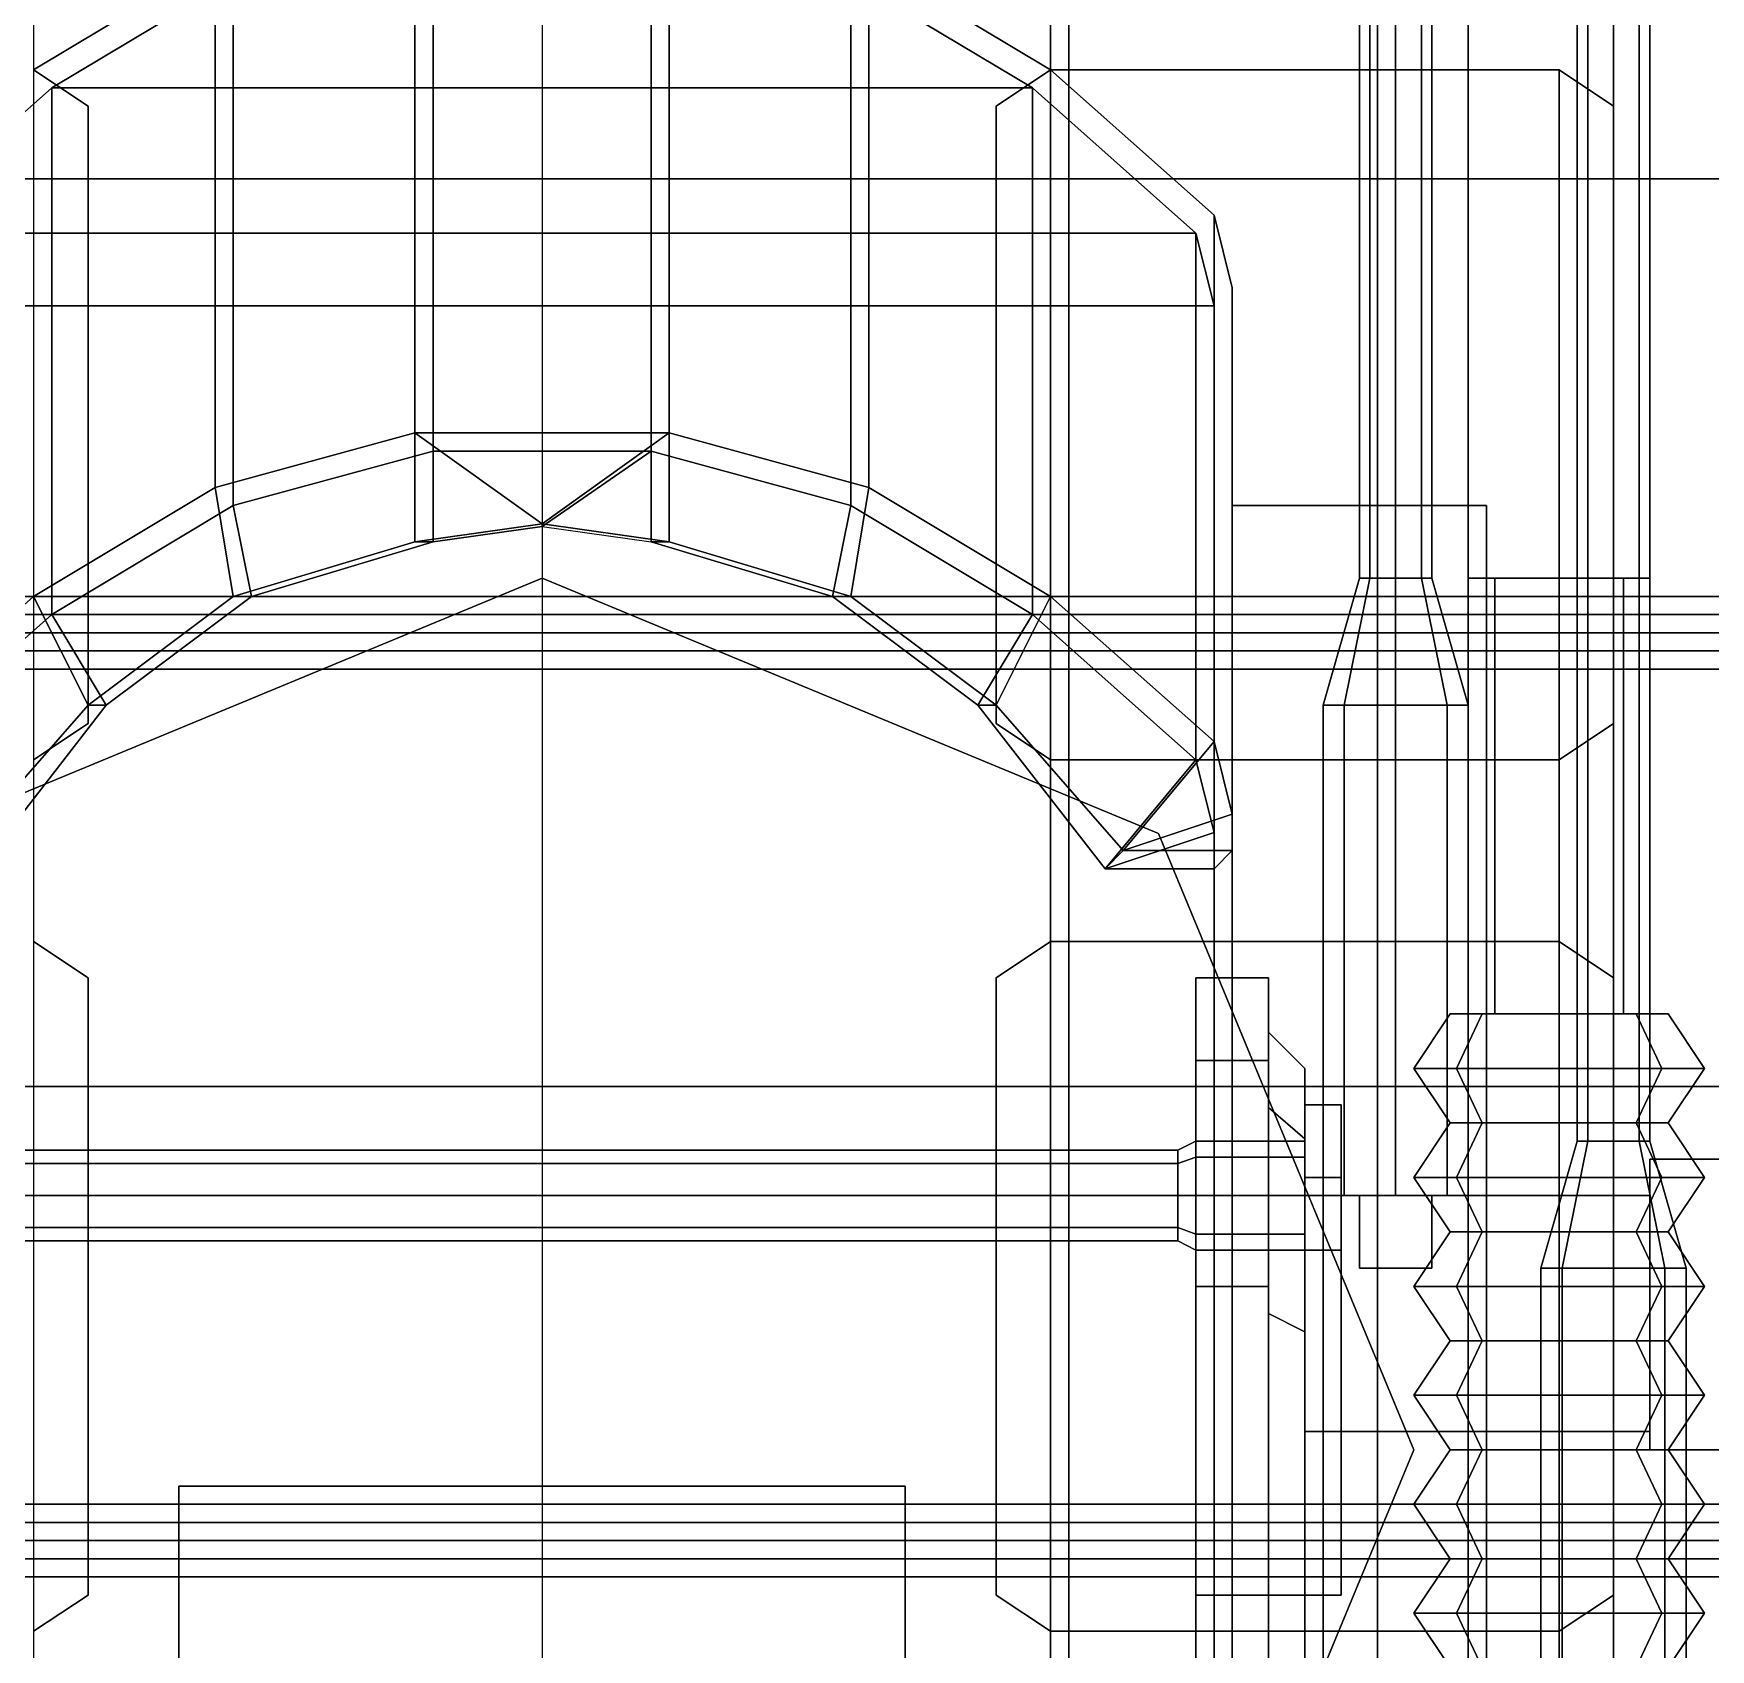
# Model space of a CAD drawing. Header units: millimetres. Extents: x -1.1 to 1.1, y -2.8 to 10.1.
# Drawn here: x -0.28 to 0.643, y 2.11 to 3 of the extents above; entities that cross this region are included whole.
import ezdxf

# ---------------------------------------------------------------- set-up
doc = ezdxf.new("R2010")
doc.units = ezdxf.units.MM
for name, color, linetype in [('drawing', 9, 'Continuous'), ('internals', 5, 'Continuous'), ('seats', 3, 'Continuous'), ('sleeve', 5, 'Continuous'), ('suspension', 5, 'Continuous'), ('tent', 3, 'Continuous'), ('turret', 2, 'Continuous')]:
    doc.layers.add(name, color=color, linetype=linetype)

msp = doc.modelspace()

# ---------------------------------------------------------------- linework, layer by layer
for points in [[(-0.29, 0.34, 0.77), (-0.29, 3.07, 0.77), (0.29, 3.07, 0.77), (0.29, 0.34, 0.77)], [(0.29, 0.34, 0.77), (0.29, 3.07, 0.77), (0.29, 2.9, 1.05), (0.29, 0.53, 1.05)], [(0.91, 2.68, 2.11), (0.91, 2.67, 2.1), (-0.91, 2.67, 2.1), (-0.91, 2.68, 2.11)], [(0.91, 2.67, 2.12), (0.91, 2.68, 2.11), (-0.91, 2.68, 2.11), (-0.91, 2.67, 2.12)], [(0.91, 2.67, 2.1), (0.91, 2.66, 2.11), (-0.91, 2.66, 2.11), (-0.91, 2.67, 2.1)], [(0.91, 2.66, 2.11), (0.91, 2.67, 2.12), (-0.91, 2.67, 2.12), (-0.91, 2.66, 2.11)], [(0.91, 2.17, 2.12), (0.91, 2.18, 2.11), (-0.91, 2.18, 2.11), (-0.91, 2.17, 2.12)], [(0.91, 2.18, 2.11), (0.91, 2.17, 2.1), (-0.91, 2.17, 2.1), (-0.91, 2.18, 2.11)], [(0.91, 2.16, 2.11), (0.91, 2.17, 2.12), (-0.91, 2.17, 2.12), (-0.91, 2.16, 2.11)], [(0.91, 2.17, 2.1), (0.91, 2.16, 2.11), (-0.91, 2.16, 2.11), (-0.91, 2.17, 2.1)]]:
    msp.add_3dface(points)
at = {"layer": 'drawing'}
msp.add_xline((0, 2.78, 5.49), (0, -1), dxfattribs=at)
at = {"layer": 'internals'}
for points in [[(-0.28, 3.16, 0.78), (-0.28, 0.29, 0.78), (0.28, 0.29, 0.78), (0.28, 3.16, 0.78)], [(0.28, 3.16, 1.07), (0.28, 0.29, 1.07), (0.73, 0.53, 1.07), (0.73, 3.16, 1.07)], [(0.28, 3.16, 0.78), (0.28, 0.29, 0.78), (0.28, 0.29, 1.07), (0.28, 3.16, 1.07)]]:
    msp.add_3dface(points, dxfattribs=at)
at = {"layer": 'seats'}
for points in [[(-0.25, 2.96, 1.11), (-0.28, 2.98, 1.11), (-0.28, 2.6, 1.11), (-0.25, 2.62, 1.11)], [(-0.25, 2.96, 1.07), (-0.28, 2.98, 1.07), (-0.28, 2.98, 1.11), (-0.25, 2.96, 1.11)], [(0.25, 2.62, 1.11), (0.28, 2.6, 1.11), (0.28, 2.98, 1.11), (0.25, 2.96, 1.11)], [(0.25, 2.96, 1.11), (0.28, 2.98, 1.11), (0.28, 2.98, 1.07), (0.25, 2.96, 1.07)], [(0.28, 2.6, 1.11), (0.56, 2.6, 1.11), (0.56, 2.98, 1.11), (0.28, 2.98, 1.11)], [(0.28, 2.98, 1.11), (0.56, 2.98, 1.11), (0.56, 2.98, 1.07), (0.28, 2.98, 1.07)], [(0.59, 2.96, 1.11), (0.56, 2.98, 1.11), (0.56, 2.6, 1.11), (0.59, 2.62, 1.11)], [(0.59, 2.96, 1.07), (0.56, 2.98, 1.07), (0.56, 2.98, 1.11), (0.59, 2.96, 1.11)], [(-0.25, 2.62, 1.07), (-0.25, 2.96, 1.07), (-0.25, 2.96, 1.11), (-0.25, 2.62, 1.11)], [(0.25, 2.96, 1.07), (0.25, 2.62, 1.07), (0.25, 2.62, 1.11), (0.25, 2.96, 1.11)], [(0.59, 2.62, 1.07), (0.59, 2.96, 1.07), (0.59, 2.96, 1.11), (0.59, 2.62, 1.11)], [(-0.25, 2.62, 1.11), (-0.28, 2.6, 1.11), (-0.28, 2.6, 1.07), (-0.25, 2.62, 1.07)], [(0.25, 2.62, 1.07), (0.28, 2.6, 1.07), (0.28, 2.6, 1.11), (0.25, 2.62, 1.11)], [(0.59, 2.62, 1.11), (0.56, 2.6, 1.11), (0.56, 2.6, 1.07), (0.59, 2.62, 1.07)], [(0.28, 2.6, 1.07), (0.56, 2.6, 1.07), (0.56, 2.6, 1.11), (0.28, 2.6, 1.11)], [(-0.25, 2.48, 1.07), (-0.28, 2.5, 1.07), (-0.28, 2.5, 1.11), (-0.25, 2.48, 1.11)], [(-0.25, 2.48, 1.11), (-0.28, 2.5, 1.11), (-0.28, 2.12, 1.11), (-0.25, 2.14, 1.11)], [(0.25, 2.14, 1.11), (0.28, 2.12, 1.11), (0.28, 2.5, 1.11), (0.25, 2.48, 1.11)], [(0.25, 2.48, 1.11), (0.28, 2.5, 1.11), (0.28, 2.5, 1.07), (0.25, 2.48, 1.07)], [(0.28, 2.12, 1.11), (0.56, 2.12, 1.11), (0.56, 2.5, 1.11), (0.28, 2.5, 1.11)], [(0.28, 2.5, 1.11), (0.56, 2.5, 1.11), (0.56, 2.5, 1.07), (0.28, 2.5, 1.07)], [(0.59, 2.48, 1.11), (0.56, 2.5, 1.11), (0.56, 2.12, 1.11), (0.59, 2.14, 1.11)], [(0.59, 2.48, 1.07), (0.56, 2.5, 1.07), (0.56, 2.5, 1.11), (0.59, 2.48, 1.11)], [(-0.25, 2.14, 1.07), (-0.25, 2.48, 1.07), (-0.25, 2.48, 1.11), (-0.25, 2.14, 1.11)], [(0.25, 2.48, 1.07), (0.25, 2.14, 1.07), (0.25, 2.14, 1.11), (0.25, 2.48, 1.11)], [(0.59, 2.14, 1.07), (0.59, 2.48, 1.07), (0.59, 2.48, 1.11), (0.59, 2.14, 1.11)], [(-0.25, 2.14, 1.11), (-0.28, 2.12, 1.11), (-0.28, 2.12, 1.07), (-0.25, 2.14, 1.07)], [(0.25, 2.14, 1.07), (0.28, 2.12, 1.07), (0.28, 2.12, 1.11), (0.25, 2.14, 1.11)], [(0.59, 2.14, 1.11), (0.56, 2.12, 1.11), (0.56, 2.12, 1.07), (0.59, 2.14, 1.07)], [(0.28, 2.12, 1.07), (0.56, 2.12, 1.07), (0.56, 2.12, 1.11), (0.28, 2.12, 1.11)]]:
    msp.add_3dface(points, dxfattribs=at)
at = {"layer": 'sleeve'}
for points in [[(0.45586, 3.38, 2.32414), (0.45, 3.38, 2.31), (0.45, 2.7, 2.31), (0.45586, 2.7, 2.32414)], [(0.45, 3.38, 2.31), (0.45586, 3.38, 2.29586), (0.45586, 2.7, 2.29586), (0.45, 2.7, 2.31)], [(0.47, 3.38, 2.33), (0.45586, 3.38, 2.32414), (0.45586, 2.7, 2.32414), (0.47, 2.7, 2.33)], [(0.45586, 3.38, 2.29586), (0.47, 3.38, 2.29), (0.47, 2.7, 2.29), (0.45586, 2.7, 2.29586)], [(0.48414, 3.38, 2.32414), (0.47, 3.38, 2.33), (0.47, 2.7, 2.33), (0.48414, 2.7, 2.32414)], [(0.47, 3.38, 2.29), (0.48414, 3.38, 2.29586), (0.48414, 2.7, 2.29586), (0.47, 2.7, 2.29)], [(0.49, 3.38, 2.31), (0.48414, 3.38, 2.32414), (0.48414, 2.7, 2.32414), (0.49, 2.7, 2.31)], [(0.48414, 3.38, 2.29586), (0.49, 3.38, 2.31), (0.49, 2.7, 2.31), (0.48414, 2.7, 2.29586)], [(0.57586, 3.07, 2.07414), (0.57, 3.07, 2.06), (0.57, 2.39, 2.06), (0.57586, 2.39, 2.07414)], [(0.57, 3.07, 2.06), (0.57586, 3.07, 2.04586), (0.57586, 2.39, 2.04586), (0.57, 2.39, 2.06)], [(0.59, 3.07, 2.08), (0.57586, 3.07, 2.07414), (0.57586, 2.39, 2.07414), (0.59, 2.39, 2.08)], [(0.57586, 3.07, 2.04586), (0.59, 3.07, 2.04), (0.59, 2.39, 2.04), (0.57586, 2.39, 2.04586)], [(0.60414, 3.07, 2.07414), (0.59, 3.07, 2.08), (0.59, 2.39, 2.08), (0.60414, 2.39, 2.07414)], [(0.59, 3.07, 2.04), (0.60414, 3.07, 2.04586), (0.60414, 2.39, 2.04586), (0.59, 2.39, 2.04)], [(0.61, 3.07, 2.06), (0.60414, 3.07, 2.07414), (0.60414, 2.39, 2.07414), (0.61, 2.39, 2.06)], [(0.60414, 3.07, 2.04586), (0.61, 3.07, 2.06), (0.61, 2.39, 2.06), (0.60414, 2.39, 2.04586)], [(0.44172, 2.63, 2.28172), (0.43, 2.63, 2.31), (0.45, 2.7, 2.31), (0.45586, 2.7, 2.29586)], [(0.43, 2.63, 2.31), (0.44172, 2.63, 2.33828), (0.45586, 2.7, 2.32414), (0.45, 2.7, 2.31)], [(0.47, 2.63, 2.27), (0.44172, 2.63, 2.28172), (0.45586, 2.7, 2.29586), (0.47, 2.7, 2.29)], [(0.44172, 2.63, 2.33828), (0.47, 2.63, 2.35), (0.47, 2.7, 2.33), (0.45586, 2.7, 2.32414)], [(0.49828, 2.63, 2.28172), (0.47, 2.63, 2.27), (0.47, 2.7, 2.29), (0.48414, 2.7, 2.29586)], [(0.47, 2.63, 2.35), (0.49828, 2.63, 2.33828), (0.48414, 2.7, 2.32414), (0.47, 2.7, 2.33)], [(0.51, 2.63, 2.31), (0.49828, 2.63, 2.28172), (0.48414, 2.7, 2.29586), (0.49, 2.7, 2.31)], [(0.49828, 2.63, 2.33828), (0.51, 2.63, 2.31), (0.49, 2.7, 2.31), (0.48414, 2.7, 2.32414)], [(0.44172, 2.63, 2.33828), (0.43, 2.63, 2.31), (0.43, 2.36, 2.31), (0.44172, 2.36, 2.33828)], [(0.43, 2.63, 2.31), (0.44172, 2.63, 2.28172), (0.44172, 2.36, 2.28172), (0.43, 2.36, 2.31)], [(0.47, 2.63, 2.35), (0.44172, 2.63, 2.33828), (0.44172, 2.36, 2.33828), (0.47, 2.36, 2.35)], [(0.44172, 2.63, 2.28172), (0.47, 2.63, 2.27), (0.47, 2.36, 2.27), (0.44172, 2.36, 2.28172)], [(0.49828, 2.63, 2.33828), (0.47, 2.63, 2.35), (0.47, 2.36, 2.35), (0.49828, 2.36, 2.33828)], [(0.47, 2.63, 2.27), (0.49828, 2.63, 2.28172), (0.49828, 2.36, 2.28172), (0.47, 2.36, 2.27)], [(0.51, 2.63, 2.31), (0.49828, 2.63, 2.33828), (0.49828, 2.36, 2.33828), (0.51, 2.36, 2.31)], [(0.49828, 2.63, 2.28172), (0.51, 2.63, 2.31), (0.51, 2.36, 2.31), (0.49828, 2.36, 2.28172)], [(0.4, 2.40847, 2.035), (0.4, 2.45, 2.19), (0.42, 2.43, 2.19), (0.42, 2.39115, 2.045)], [(0.4, 2.45, 2.19), (0.4, 2.40847, 2.345), (0.42, 2.39115, 2.335), (0.42, 2.43, 2.19)], [(0.42, 2.14, 2.48), (0.42, 2.43, 2.19), (0.42, 2.39115, 2.335), (0.42, 2.285, 2.44115)], [(0.42, 1.995, 2.44115), (0.42, 2.39115, 2.045), (0.42, 2.43, 2.19), (0.42, 2.14, 2.48)], [(0.42, 2.41, 2.46), (0.42, 2.37, 2.41), (0.42, 2.37, 2.57), (0.42, 2.41, 2.53)], [(0.42, 2.41, 2.53), (0.42, 2.37, 2.57), (0.44, 2.37, 2.57), (0.44, 2.41, 2.53)], [(0.44, 2.41, 2.53), (0.44, 2.41, 2.46), (0.42, 2.41, 2.46), (0.42, 2.41, 2.53)], [(0.44, 2.41, 2.46), (0.44, 2.37, 2.41), (0.42, 2.37, 2.41), (0.42, 2.41, 2.46)], [(0.44, 2.37, 2.57), (0.44, 2.37, 2.41), (0.44, 2.41, 2.46), (0.44, 2.41, 2.53)], [(0.4, 2.40847, 2.345), (0.4, 2.295, 2.45847), (0.42, 2.285, 2.44115), (0.42, 2.39115, 2.335)], [(0.4, 2.295, 1.92153), (0.4, 2.40847, 2.035), (0.42, 2.39115, 2.045), (0.42, 2.285, 1.93885)], [(0.35, 2.37768, 2.53768), (0.35, 2.385, 2.52), (-0.35, 2.385, 2.52), (-0.35, 2.37768, 2.53768)], [(0.35, 2.385, 2.52), (0.35, 2.37768, 2.50232), (-0.35, 2.37768, 2.50232), (-0.35, 2.385, 2.52)], [(0.35, 2.385, 2.52), (0.35, 2.37768, 2.53768), (0.36, 2.38121, 2.54121), (0.36, 2.39, 2.52)], [(0.35, 2.37768, 2.50232), (0.35, 2.385, 2.52), (0.36, 2.39, 2.52), (0.36, 2.38121, 2.49879)], [(0.36, 2.39, 2.52), (0.36, 2.38121, 2.54121), (0.42, 2.38121, 2.54121), (0.42, 2.39, 2.52)], [(0.36, 2.38121, 2.49879), (0.36, 2.39, 2.52), (0.42, 2.39, 2.52), (0.42, 2.38121, 2.49879)], [(0.42, 1.88885, 2.335), (0.42, 2.285, 1.93885), (0.42, 2.39115, 2.045), (0.42, 1.995, 2.44115)], [(0.55, 2.32, 2.06), (0.56172, 2.32, 2.08828), (0.57586, 2.39, 2.07414), (0.57, 2.39, 2.06)], [(0.56172, 2.32, 2.03172), (0.55, 2.32, 2.06), (0.57, 2.39, 2.06), (0.57586, 2.39, 2.04586)], [(0.56172, 2.32, 2.08828), (0.59, 2.32, 2.1), (0.59, 2.39, 2.08), (0.57586, 2.39, 2.07414)], [(0.59, 2.32, 2.02), (0.56172, 2.32, 2.03172), (0.57586, 2.39, 2.04586), (0.59, 2.39, 2.04)], [(0.59, 2.32, 2.1), (0.61828, 2.32, 2.08828), (0.60414, 2.39, 2.07414), (0.59, 2.39, 2.08)], [(0.61828, 2.32, 2.03172), (0.59, 2.32, 2.02), (0.59, 2.39, 2.04), (0.60414, 2.39, 2.04586)], [(0.61828, 2.32, 2.08828), (0.63, 2.32, 2.06), (0.61, 2.39, 2.06), (0.60414, 2.39, 2.07414)], [(0.63, 2.32, 2.06), (0.61828, 2.32, 2.03172), (0.60414, 2.39, 2.04586), (0.61, 2.39, 2.06)], [(0.35, 2.36, 2.545), (0.35, 2.37768, 2.53768), (-0.35, 2.37768, 2.53768), (-0.35, 2.36, 2.545)], [(0.35, 2.37768, 2.50232), (0.35, 2.36, 2.495), (-0.35, 2.36, 2.495), (-0.35, 2.37768, 2.50232)], [(0.35, 2.37768, 2.53768), (0.35, 2.36, 2.545), (0.36, 2.36, 2.55), (0.36, 2.38121, 2.54121)], [(0.35, 2.36, 2.495), (0.35, 2.37768, 2.50232), (0.36, 2.38121, 2.49879), (0.36, 2.36, 2.49)], [(0.36, 2.38121, 2.54121), (0.36, 2.36, 2.55), (0.42, 2.36, 2.55), (0.42, 2.38121, 2.54121)], [(0.36, 2.36, 2.49), (0.36, 2.38121, 2.49879), (0.42, 2.38121, 2.49879), (0.42, 2.36, 2.49)], [(0.93, 2.38, 2.51), (0.93, 2.38, 2.12), (0.61, 2.38, 2.12), (0.61, 2.38, 2.51)], [(0.61, 2.38, 2.51), (0.61, 2.38, 2.12), (0.61, 2.22, 2.12), (0.61, 2.22, 2.51)], [(0.88314, 2.38, 2.62314), (0.93, 2.38, 2.51), (0.61, 2.38, 2.51), (0.65686, 2.38, 2.62314)], [(0.65686, 2.38, 2.62314), (0.61, 2.38, 2.51), (0.61, 2.22, 2.51), (0.65686, 2.22, 2.62314)], [(0.93, 2.38, 2.12), (0.93, 2.22, 2.12), (0.61, 2.22, 2.12), (0.61, 2.38, 2.12)], [(0.42, 2.37, 2.41), (0.42, 2.33, 2.41), (0.42, 2.33, 2.57), (0.42, 2.37, 2.57)], [(0.42, 2.37, 2.57), (0.42, 2.33, 2.57), (0.44, 2.33, 2.57), (0.44, 2.37, 2.57)], [(0.44, 2.37, 2.41), (0.44, 2.33, 2.41), (0.42, 2.33, 2.41), (0.42, 2.37, 2.41)], [(0.44, 2.33, 2.57), (0.44, 2.33, 2.41), (0.44, 2.37, 2.41), (0.44, 2.37, 2.57)], [(0.35, 2.34232, 2.53768), (0.35, 2.36, 2.545), (-0.35, 2.36, 2.545), (-0.35, 2.34232, 2.53768)], [(0.35, 2.36, 2.495), (0.35, 2.34232, 2.50232), (-0.35, 2.34232, 2.50232), (-0.35, 2.36, 2.495)], [(0.35, 2.36, 2.545), (0.35, 2.34232, 2.53768), (0.36, 2.33879, 2.54121), (0.36, 2.36, 2.55)], [(0.35, 2.34232, 2.50232), (0.35, 2.36, 2.495), (0.36, 2.36, 2.49), (0.36, 2.33879, 2.49879)], [(0.36, 2.36, 2.55), (0.36, 2.33879, 2.54121), (0.42, 2.33879, 2.54121), (0.42, 2.36, 2.55)], [(0.36, 2.33879, 2.49879), (0.36, 2.36, 2.49), (0.42, 2.36, 2.49), (0.42, 2.33879, 2.49879)], [(0.42, 2.23, 2.06), (0.42, 2.36, 2.06), (0.61, 2.36, 2.15), (0.61, 2.23, 2.15)], [(0.61, 2.36, 2.3), (0.61, 2.36, 2.15), (0.42, 2.36, 2.06), (0.42, 2.36, 2.21)], [(0.43, 2.36, 2.36), (0.43, 2.36, 2.32), (0.42, 2.36, 2.32), (0.42, 2.36, 2.36)], [(0.43, 2.36, 2.32), (0.43, 2.23, 2.32), (0.42, 2.23, 2.32), (0.42, 2.36, 2.32)], [(0.42, 2.36, 2.36), (0.42, 2.23, 2.36), (0.43, 2.23, 2.36), (0.43, 2.36, 2.36)], [(0.61, 2.23, 2.3), (0.61, 2.36, 2.3), (0.42, 2.36, 2.21), (0.42, 2.23, 2.21)], [(0.43, 2.36, 2.26), (0.43, 1.82, 2.26), (0.43, 1.82, 2.38), (0.43, 2.36, 2.38)], [(0.43, 2.36, 2.38), (0.43, 1.82, 2.38), (0.51, 1.82, 2.38), (0.51, 2.36, 2.38)], [(0.51, 2.36, 2.38), (0.51, 2.36, 2.26), (0.43, 2.36, 2.26), (0.43, 2.36, 2.38)], [(0.51, 2.36, 2.26), (0.51, 1.82, 2.26), (0.43, 1.82, 2.26), (0.43, 2.36, 2.26)], [(0.49, 2.36, 2.38), (0.45, 2.36, 2.38), (0.45, 2.36, 2.44), (0.49, 2.36, 2.44)], [(0.45, 2.36, 2.38), (0.45, 2.32, 2.38), (0.45, 2.32, 2.44), (0.45, 2.36, 2.44)], [(0.45, 2.36, 2.44), (0.45, 2.32, 2.44), (0.49, 2.32, 2.44), (0.49, 2.36, 2.44)], [(0.49, 2.32, 2.44), (0.49, 2.32, 2.38), (0.49, 2.36, 2.38), (0.49, 2.36, 2.44)], [(0.51, 2.36, 2.36), (0.51, 2.23, 2.36), (0.61, 2.23, 2.36), (0.61, 2.36, 2.36)], [(0.61, 2.36, 2.32), (0.61, 2.23, 2.32), (0.51, 2.23, 2.32), (0.51, 2.36, 2.32)], [(0.61, 2.36, 2.36), (0.61, 2.36, 2.32), (0.51, 2.36, 2.32), (0.51, 2.36, 2.36)], [(0.51, 1.82, 2.38), (0.51, 1.82, 2.26), (0.51, 2.36, 2.26), (0.51, 2.36, 2.38)], [(0.35, 2.335, 2.52), (0.35, 2.34232, 2.53768), (-0.35, 2.34232, 2.53768), (-0.35, 2.335, 2.52)], [(0.35, 2.34232, 2.50232), (0.35, 2.335, 2.52), (-0.35, 2.335, 2.52), (-0.35, 2.34232, 2.50232)], [(0.35, 2.34232, 2.53768), (0.35, 2.335, 2.52), (0.36, 2.33, 2.52), (0.36, 2.33879, 2.54121)], [(0.35, 2.335, 2.52), (0.35, 2.34232, 2.50232), (0.36, 2.33879, 2.49879), (0.36, 2.33, 2.52)], [(0.36, 2.33879, 2.54121), (0.36, 2.33, 2.52), (0.42, 2.33, 2.52), (0.42, 2.33879, 2.54121)], [(0.36, 2.33, 2.52), (0.36, 2.33879, 2.49879), (0.42, 2.33879, 2.49879), (0.42, 2.33, 2.52)], [(0.42, 2.33, 2.41), (0.42, 2.14, 2.38), (0.42, 2.14, 2.48), (0.42, 2.33, 2.57)], [(0.44, 2.33, 2.41), (0.44, 2.14, 2.38), (0.42, 2.14, 2.38), (0.42, 2.33, 2.41)], [(0.42, 2.33, 2.57), (0.42, 2.14, 2.48), (0.44, 2.14, 2.48), (0.44, 2.33, 2.57)], [(0.44, 2.14, 2.48), (0.44, 2.14, 2.38), (0.44, 2.33, 2.41), (0.44, 2.33, 2.57)], [(0.45, 2.32, 2.44), (0.45, 2.32, 2.38), (0.49, 2.32, 2.38), (0.49, 2.32, 2.44)], [(0.56172, 2.32, 2.08828), (0.55, 2.32, 2.06), (0.55, 2.05, 2.06), (0.56172, 2.05, 2.08828)], [(0.55, 2.32, 2.06), (0.56172, 2.32, 2.03172), (0.56172, 2.05, 2.03172), (0.55, 2.05, 2.06)], [(0.59, 2.32, 2.1), (0.56172, 2.32, 2.08828), (0.56172, 2.05, 2.08828), (0.59, 2.05, 2.1)], [(0.56172, 2.32, 2.03172), (0.59, 2.32, 2.02), (0.59, 2.05, 2.02), (0.56172, 2.05, 2.03172)], [(0.61828, 2.32, 2.08828), (0.59, 2.32, 2.1), (0.59, 2.05, 2.1), (0.61828, 2.05, 2.08828)], [(0.59, 2.32, 2.02), (0.61828, 2.32, 2.03172), (0.61828, 2.05, 2.03172), (0.59, 2.05, 2.02)], [(0.63, 2.32, 2.06), (0.61828, 2.32, 2.08828), (0.61828, 2.05, 2.08828), (0.63, 2.05, 2.06)], [(0.61828, 2.32, 2.03172), (0.63, 2.32, 2.06), (0.63, 2.05, 2.06), (0.61828, 2.05, 2.03172)], [(0.4, 2.295, 2.45847), (0.4, 2.14, 2.5), (0.42, 2.14, 2.48), (0.42, 2.285, 2.44115)], [(0.4, 2.14, 1.88), (0.4, 2.295, 1.92153), (0.42, 2.285, 1.93885), (0.42, 2.14, 1.9)], [(0.42, 1.85, 2.19), (0.42, 2.14, 1.9), (0.42, 2.285, 1.93885), (0.42, 1.88885, 2.335)], [(0.42, 2.23, 2.21), (0.42, 2.23, 2.06), (0.61, 2.23, 2.15), (0.61, 2.23, 2.3)], [(0.42, 2.23, 2.36), (0.42, 2.23, 2.32), (0.43, 2.23, 2.32), (0.43, 2.23, 2.36)], [(0.51, 2.23, 2.36), (0.51, 2.23, 2.32), (0.61, 2.23, 2.32), (0.61, 2.23, 2.36)], [(0.61, 2.22, 2.51), (0.61, 2.22, 2.12), (0.93, 2.22, 2.12), (0.93, 2.22, 2.51)], [(0.65686, 2.22, 2.62314), (0.61, 2.22, 2.51), (0.93, 2.22, 2.51), (0.88314, 2.22, 2.62314)], [(0.4, 2.14, 2.5), (0.4, 1.985, 2.45847), (0.42, 1.995, 2.44115), (0.42, 2.14, 2.48)], [(0.4, 1.985, 1.92153), (0.4, 2.14, 1.88), (0.42, 2.14, 1.9), (0.42, 1.995, 1.93885)], [(0.42, 1.88885, 2.045), (0.42, 1.995, 1.93885), (0.42, 2.14, 1.9), (0.42, 1.85, 2.19)], [(0.42, 2.14, 2.48), (0.42, 2.14, 2.38), (0.44, 2.14, 2.38), (0.44, 2.14, 2.48)]]:
    msp.add_3dface(points, dxfattribs=at)
at = {"layer": 'suspension'}
for points in [[(0.51, 3.17, 0.6), (0.51, 0.5, 0.6), (0.46, 0.5, 0.6), (0.46, 3.12, 0.6)], [(0.46, 3.12, 0.79), (0.46, 0.4, 0.79), (0.51, 0.4, 0.79), (0.51, 3.17, 0.79)], [(0.51, 0.4, 0.79), (0.51, 0.5, 0.6), (0.51, 3.17, 0.6), (0.51, 3.17, 0.79)], [(0.46, 3.12, 0.6), (0.46, 0.5, 0.6), (0.46, 0.4, 0.79), (0.46, 3.12, 0.79)], [(0.51, 2.7, 0.5), (0.52464, 2.7, 0.46464), (0.52464, 2.46, 0.46464), (0.51, 2.46, 0.5)], [(0.52464, 2.7, 0.53536), (0.51, 2.7, 0.5), (0.51, 2.46, 0.5), (0.52464, 2.46, 0.53536)], [(0.52464, 2.7, 0.46464), (0.56, 2.7, 0.45), (0.56, 2.46, 0.45), (0.52464, 2.46, 0.46464)], [(0.56, 2.7, 0.55), (0.52464, 2.7, 0.53536), (0.52464, 2.46, 0.53536), (0.56, 2.46, 0.55)], [(0.56, 2.7, 0.45), (0.59536, 2.7, 0.46464), (0.59536, 2.46, 0.46464), (0.56, 2.46, 0.45)], [(0.59536, 2.7, 0.53536), (0.56, 2.7, 0.55), (0.56, 2.46, 0.55), (0.59536, 2.46, 0.53536)], [(0.59536, 2.7, 0.46464), (0.61, 2.7, 0.5), (0.61, 2.46, 0.5), (0.59536, 2.46, 0.46464)], [(0.61, 2.7, 0.5), (0.59536, 2.7, 0.53536), (0.59536, 2.46, 0.53536), (0.61, 2.46, 0.5)], [(0.50343, 2.43, 0.44343), (0.48, 2.43, 0.5), (0.5, 2.46, 0.5), (0.51757, 2.46, 0.45757)], [(0.48, 2.43, 0.5), (0.50343, 2.43, 0.55657), (0.51757, 2.46, 0.54243), (0.5, 2.46, 0.5)], [(0.51757, 2.46, 0.45757), (0.5, 2.46, 0.5), (0.51, 2.46, 0.5), (0.52464, 2.46, 0.46464)], [(0.5, 2.46, 0.5), (0.51757, 2.46, 0.54243), (0.52464, 2.46, 0.53536), (0.51, 2.46, 0.5)], [(0.56, 2.43, 0.42), (0.50343, 2.43, 0.44343), (0.51757, 2.46, 0.45757), (0.56, 2.46, 0.44)], [(0.50343, 2.43, 0.55657), (0.56, 2.43, 0.58), (0.56, 2.46, 0.56), (0.51757, 2.46, 0.54243)], [(0.56, 2.46, 0.44), (0.51757, 2.46, 0.45757), (0.52464, 2.46, 0.46464), (0.56, 2.46, 0.45)], [(0.51757, 2.46, 0.54243), (0.56, 2.46, 0.56), (0.56, 2.46, 0.55), (0.52464, 2.46, 0.53536)], [(0.60243, 2.46, 0.45757), (0.56, 2.46, 0.44), (0.56, 2.46, 0.45), (0.59536, 2.46, 0.46464)], [(0.61657, 2.43, 0.44343), (0.56, 2.43, 0.42), (0.56, 2.46, 0.44), (0.60243, 2.46, 0.45757)], [(0.56, 2.46, 0.56), (0.60243, 2.46, 0.54243), (0.59536, 2.46, 0.53536), (0.56, 2.46, 0.55)], [(0.56, 2.43, 0.58), (0.61657, 2.43, 0.55657), (0.60243, 2.46, 0.54243), (0.56, 2.46, 0.56)], [(0.62, 2.46, 0.5), (0.60243, 2.46, 0.45757), (0.59536, 2.46, 0.46464), (0.61, 2.46, 0.5)], [(0.60243, 2.46, 0.54243), (0.62, 2.46, 0.5), (0.61, 2.46, 0.5), (0.59536, 2.46, 0.53536)], [(0.64, 2.43, 0.5), (0.61657, 2.43, 0.44343), (0.60243, 2.46, 0.45757), (0.62, 2.46, 0.5)], [(0.61657, 2.43, 0.55657), (0.64, 2.43, 0.5), (0.62, 2.46, 0.5), (0.60243, 2.46, 0.54243)], [(0.48, 2.43, 0.5), (0.50343, 2.43, 0.44343), (0.51757, 2.4, 0.45757), (0.5, 2.4, 0.5)], [(0.50343, 2.43, 0.55657), (0.48, 2.43, 0.5), (0.5, 2.4, 0.5), (0.51757, 2.4, 0.54243)], [(0.50343, 2.43, 0.44343), (0.56, 2.43, 0.42), (0.56, 2.4, 0.44), (0.51757, 2.4, 0.45757)], [(0.56, 2.43, 0.58), (0.50343, 2.43, 0.55657), (0.51757, 2.4, 0.54243), (0.56, 2.4, 0.56)], [(0.56, 2.43, 0.42), (0.61657, 2.43, 0.44343), (0.60243, 2.4, 0.45757), (0.56, 2.4, 0.44)], [(0.61657, 2.43, 0.55657), (0.56, 2.43, 0.58), (0.56, 2.4, 0.56), (0.60243, 2.4, 0.54243)], [(0.61657, 2.43, 0.44343), (0.64, 2.43, 0.5), (0.62, 2.4, 0.5), (0.60243, 2.4, 0.45757)], [(0.64, 2.43, 0.5), (0.61657, 2.43, 0.55657), (0.60243, 2.4, 0.54243), (0.62, 2.4, 0.5)], [(0.50343, 2.37, 0.44343), (0.48, 2.37, 0.5), (0.5, 2.4, 0.5), (0.51757, 2.4, 0.45757)], [(0.48, 2.37, 0.5), (0.50343, 2.37, 0.55657), (0.51757, 2.4, 0.54243), (0.5, 2.4, 0.5)], [(0.56, 2.37, 0.42), (0.50343, 2.37, 0.44343), (0.51757, 2.4, 0.45757), (0.56, 2.4, 0.44)], [(0.50343, 2.37, 0.55657), (0.56, 2.37, 0.58), (0.56, 2.4, 0.56), (0.51757, 2.4, 0.54243)], [(0.61657, 2.37, 0.44343), (0.56, 2.37, 0.42), (0.56, 2.4, 0.44), (0.60243, 2.4, 0.45757)], [(0.56, 2.37, 0.58), (0.61657, 2.37, 0.55657), (0.60243, 2.4, 0.54243), (0.56, 2.4, 0.56)], [(0.64, 2.37, 0.5), (0.61657, 2.37, 0.44343), (0.60243, 2.4, 0.45757), (0.62, 2.4, 0.5)], [(0.61657, 2.37, 0.55657), (0.64, 2.37, 0.5), (0.62, 2.4, 0.5), (0.60243, 2.4, 0.54243)], [(0.48, 2.37, 0.5), (0.50343, 2.37, 0.44343), (0.51757, 2.34, 0.45757), (0.5, 2.34, 0.5)], [(0.50343, 2.37, 0.55657), (0.48, 2.37, 0.5), (0.5, 2.34, 0.5), (0.51757, 2.34, 0.54243)], [(0.50343, 2.37, 0.44343), (0.56, 2.37, 0.42), (0.56, 2.34, 0.44), (0.51757, 2.34, 0.45757)], [(0.56, 2.37, 0.58), (0.50343, 2.37, 0.55657), (0.51757, 2.34, 0.54243), (0.56, 2.34, 0.56)], [(0.56, 2.37, 0.42), (0.61657, 2.37, 0.44343), (0.60243, 2.34, 0.45757), (0.56, 2.34, 0.44)], [(0.61657, 2.37, 0.55657), (0.56, 2.37, 0.58), (0.56, 2.34, 0.56), (0.60243, 2.34, 0.54243)], [(0.61657, 2.37, 0.44343), (0.64, 2.37, 0.5), (0.62, 2.34, 0.5), (0.60243, 2.34, 0.45757)], [(0.64, 2.37, 0.5), (0.61657, 2.37, 0.55657), (0.60243, 2.34, 0.54243), (0.62, 2.34, 0.5)], [(0.50343, 2.31, 0.44343), (0.48, 2.31, 0.5), (0.5, 2.34, 0.5), (0.51757, 2.34, 0.45757)], [(0.48, 2.31, 0.5), (0.50343, 2.31, 0.55657), (0.51757, 2.34, 0.54243), (0.5, 2.34, 0.5)], [(0.56, 2.31, 0.42), (0.50343, 2.31, 0.44343), (0.51757, 2.34, 0.45757), (0.56, 2.34, 0.44)], [(0.50343, 2.31, 0.55657), (0.56, 2.31, 0.58), (0.56, 2.34, 0.56), (0.51757, 2.34, 0.54243)], [(0.61657, 2.31, 0.44343), (0.56, 2.31, 0.42), (0.56, 2.34, 0.44), (0.60243, 2.34, 0.45757)], [(0.56, 2.31, 0.58), (0.61657, 2.31, 0.55657), (0.60243, 2.34, 0.54243), (0.56, 2.34, 0.56)], [(0.64, 2.31, 0.5), (0.61657, 2.31, 0.44343), (0.60243, 2.34, 0.45757), (0.62, 2.34, 0.5)], [(0.61657, 2.31, 0.55657), (0.64, 2.31, 0.5), (0.62, 2.34, 0.5), (0.60243, 2.34, 0.54243)], [(0.48, 2.31, 0.5), (0.50343, 2.31, 0.44343), (0.51757, 2.28, 0.45757), (0.5, 2.28, 0.5)], [(0.50343, 2.31, 0.55657), (0.48, 2.31, 0.5), (0.5, 2.28, 0.5), (0.51757, 2.28, 0.54243)], [(0.50343, 2.31, 0.44343), (0.56, 2.31, 0.42), (0.56, 2.28, 0.44), (0.51757, 2.28, 0.45757)], [(0.56, 2.31, 0.58), (0.50343, 2.31, 0.55657), (0.51757, 2.28, 0.54243), (0.56, 2.28, 0.56)], [(0.56, 2.31, 0.42), (0.61657, 2.31, 0.44343), (0.60243, 2.28, 0.45757), (0.56, 2.28, 0.44)], [(0.61657, 2.31, 0.55657), (0.56, 2.31, 0.58), (0.56, 2.28, 0.56), (0.60243, 2.28, 0.54243)], [(0.61657, 2.31, 0.44343), (0.64, 2.31, 0.5), (0.62, 2.28, 0.5), (0.60243, 2.28, 0.45757)], [(0.64, 2.31, 0.5), (0.61657, 2.31, 0.55657), (0.60243, 2.28, 0.54243), (0.62, 2.28, 0.5)], [(0.50343, 2.25, 0.44343), (0.48, 2.25, 0.5), (0.5, 2.28, 0.5), (0.51757, 2.28, 0.45757)], [(0.48, 2.25, 0.5), (0.50343, 2.25, 0.55657), (0.51757, 2.28, 0.54243), (0.5, 2.28, 0.5)], [(0.56, 2.25, 0.42), (0.50343, 2.25, 0.44343), (0.51757, 2.28, 0.45757), (0.56, 2.28, 0.44)], [(0.50343, 2.25, 0.55657), (0.56, 2.25, 0.58), (0.56, 2.28, 0.56), (0.51757, 2.28, 0.54243)], [(0.61657, 2.25, 0.44343), (0.56, 2.25, 0.42), (0.56, 2.28, 0.44), (0.60243, 2.28, 0.45757)], [(0.56, 2.25, 0.58), (0.61657, 2.25, 0.55657), (0.60243, 2.28, 0.54243), (0.56, 2.28, 0.56)], [(0.64, 2.25, 0.5), (0.61657, 2.25, 0.44343), (0.60243, 2.28, 0.45757), (0.62, 2.28, 0.5)], [(0.61657, 2.25, 0.55657), (0.64, 2.25, 0.5), (0.62, 2.28, 0.5), (0.60243, 2.28, 0.54243)], [(0.48, 2.25, 0.5), (0.50343, 2.25, 0.44343), (0.51757, 2.22, 0.45757), (0.5, 2.22, 0.5)], [(0.50343, 2.25, 0.55657), (0.48, 2.25, 0.5), (0.5, 2.22, 0.5), (0.51757, 2.22, 0.54243)], [(0.50343, 2.25, 0.44343), (0.56, 2.25, 0.42), (0.56, 2.22, 0.44), (0.51757, 2.22, 0.45757)], [(0.56, 2.25, 0.58), (0.50343, 2.25, 0.55657), (0.51757, 2.22, 0.54243), (0.56, 2.22, 0.56)], [(0.56, 2.25, 0.42), (0.61657, 2.25, 0.44343), (0.60243, 2.22, 0.45757), (0.56, 2.22, 0.44)], [(0.61657, 2.25, 0.55657), (0.56, 2.25, 0.58), (0.56, 2.22, 0.56), (0.60243, 2.22, 0.54243)], [(0.61657, 2.25, 0.44343), (0.64, 2.25, 0.5), (0.62, 2.22, 0.5), (0.60243, 2.22, 0.45757)], [(0.64, 2.25, 0.5), (0.61657, 2.25, 0.55657), (0.60243, 2.22, 0.54243), (0.62, 2.22, 0.5)], [(0.50343, 2.19, 0.44343), (0.48, 2.19, 0.5), (0.5, 2.22, 0.5), (0.51757, 2.22, 0.45757)], [(0.48, 2.19, 0.5), (0.50343, 2.19, 0.55657), (0.51757, 2.22, 0.54243), (0.5, 2.22, 0.5)], [(0.56, 2.19, 0.42), (0.50343, 2.19, 0.44343), (0.51757, 2.22, 0.45757), (0.56, 2.22, 0.44)], [(0.50343, 2.19, 0.55657), (0.56, 2.19, 0.58), (0.56, 2.22, 0.56), (0.51757, 2.22, 0.54243)], [(0.61657, 2.19, 0.44343), (0.56, 2.19, 0.42), (0.56, 2.22, 0.44), (0.60243, 2.22, 0.45757)], [(0.56, 2.19, 0.58), (0.61657, 2.19, 0.55657), (0.60243, 2.22, 0.54243), (0.56, 2.22, 0.56)], [(0.64, 2.19, 0.5), (0.61657, 2.19, 0.44343), (0.60243, 2.22, 0.45757), (0.62, 2.22, 0.5)], [(0.61657, 2.19, 0.55657), (0.64, 2.19, 0.5), (0.62, 2.22, 0.5), (0.60243, 2.22, 0.54243)], [(0.48, 2.19, 0.5), (0.50343, 2.19, 0.44343), (0.51757, 2.16, 0.45757), (0.5, 2.16, 0.5)], [(0.50343, 2.19, 0.55657), (0.48, 2.19, 0.5), (0.5, 2.16, 0.5), (0.51757, 2.16, 0.54243)], [(0.50343, 2.19, 0.44343), (0.56, 2.19, 0.42), (0.56, 2.16, 0.44), (0.51757, 2.16, 0.45757)], [(0.56, 2.19, 0.58), (0.50343, 2.19, 0.55657), (0.51757, 2.16, 0.54243), (0.56, 2.16, 0.56)], [(0.56, 2.19, 0.42), (0.61657, 2.19, 0.44343), (0.60243, 2.16, 0.45757), (0.56, 2.16, 0.44)], [(0.61657, 2.19, 0.55657), (0.56, 2.19, 0.58), (0.56, 2.16, 0.56), (0.60243, 2.16, 0.54243)], [(0.61657, 2.19, 0.44343), (0.64, 2.19, 0.5), (0.62, 2.16, 0.5), (0.60243, 2.16, 0.45757)], [(0.64, 2.19, 0.5), (0.61657, 2.19, 0.55657), (0.60243, 2.16, 0.54243), (0.62, 2.16, 0.5)], [(0.50343, 2.13, 0.44343), (0.48, 2.13, 0.5), (0.5, 2.16, 0.5), (0.51757, 2.16, 0.45757)], [(0.48, 2.13, 0.5), (0.50343, 2.13, 0.55657), (0.51757, 2.16, 0.54243), (0.5, 2.16, 0.5)], [(0.56, 2.13, 0.42), (0.50343, 2.13, 0.44343), (0.51757, 2.16, 0.45757), (0.56, 2.16, 0.44)], [(0.50343, 2.13, 0.55657), (0.56, 2.13, 0.58), (0.56, 2.16, 0.56), (0.51757, 2.16, 0.54243)], [(0.61657, 2.13, 0.44343), (0.56, 2.13, 0.42), (0.56, 2.16, 0.44), (0.60243, 2.16, 0.45757)], [(0.56, 2.13, 0.58), (0.61657, 2.13, 0.55657), (0.60243, 2.16, 0.54243), (0.56, 2.16, 0.56)], [(0.64, 2.13, 0.5), (0.61657, 2.13, 0.44343), (0.60243, 2.16, 0.45757), (0.62, 2.16, 0.5)], [(0.61657, 2.13, 0.55657), (0.64, 2.13, 0.5), (0.62, 2.16, 0.5), (0.60243, 2.16, 0.54243)], [(0.48, 2.13, 0.5), (0.50343, 2.13, 0.44343), (0.51757, 2.1, 0.45757), (0.5, 2.1, 0.5)], [(0.50343, 2.13, 0.55657), (0.48, 2.13, 0.5), (0.5, 2.1, 0.5), (0.51757, 2.1, 0.54243)], [(0.50343, 2.13, 0.44343), (0.56, 2.13, 0.42), (0.56, 2.1, 0.44), (0.51757, 2.1, 0.45757)], [(0.56, 2.13, 0.58), (0.50343, 2.13, 0.55657), (0.51757, 2.1, 0.54243), (0.56, 2.1, 0.56)], [(0.56, 2.13, 0.42), (0.61657, 2.13, 0.44343), (0.60243, 2.1, 0.45757), (0.56, 2.1, 0.44)], [(0.61657, 2.13, 0.55657), (0.56, 2.13, 0.58), (0.56, 2.1, 0.56), (0.60243, 2.1, 0.54243)], [(0.61657, 2.13, 0.44343), (0.64, 2.13, 0.5), (0.62, 2.1, 0.5), (0.60243, 2.1, 0.45757)], [(0.64, 2.13, 0.5), (0.61657, 2.13, 0.55657), (0.60243, 2.1, 0.54243), (0.62, 2.1, 0.5)]]:
    msp.add_3dface(points, dxfattribs=at)
at = {"layer": 'tent'}
for points in [[(-0.92, 3.15, 2.11), (-0.92, 2.92, 2.09), (0.92, 2.92, 2.09), (0.92, 3.15, 2.11)], [(0.92, 2.69, 2.11), (0.92, 2.92, 2.09), (-0.92, 2.92, 2.09), (-0.92, 2.69, 2.11)], [(-0.92, 2.69, 2.11), (-0.92, 2.67, 2.13), (0.92, 2.67, 2.13), (0.92, 2.69, 2.11)], [(-0.92, 2.67, 2.13), (-0.92, 2.65, 2.11), (0.92, 2.65, 2.11), (0.92, 2.67, 2.13)], [(-0.92, 2.65, 2.11), (-0.92, 2.42, 2.09), (0.92, 2.42, 2.09), (0.92, 2.65, 2.11)], [(0.92, 2.19, 2.11), (0.92, 2.42, 2.09), (-0.92, 2.42, 2.09), (-0.92, 2.19, 2.11)], [(-0.92, 2.19, 2.11), (-0.92, 2.17, 2.13), (0.92, 2.17, 2.13), (0.92, 2.19, 2.11)], [(-0.92, 2.17, 2.13), (-0.92, 2.15, 2.11), (0.92, 2.15, 2.11), (0.92, 2.17, 2.13)], [(-0.92, 2.15, 2.11), (-0.92, 1.92, 2.09), (0.92, 1.92, 2.09), (0.92, 2.15, 2.11)]]:
    msp.add_3dface(points, dxfattribs=at)
at = {"layer": 'turret'}
for points in [[(-0.18, 2.75, 2.06143), (-0.07, 2.78, 2.08), (-0.07, 3.07, 1.64), (-0.18, 3.04, 1.62143)], [(-0.07, 2.78, 2.08), (0.07, 2.78, 2.08), (0.07, 3.07, 1.64), (-0.07, 3.07, 1.64)], [(0.07, 2.78, 2.08), (0.18, 2.75, 2.06143), (0.18, 3.04, 1.62143), (0.07, 3.07, 1.64)], [(-0.17, 3.03, 1.52), (-0.06, 3.06, 1.52), (-0.06, 2.77, 2.08), (-0.17, 2.74, 2.06143)], [(-0.06, 3.06, 1.52), (0.06, 3.06, 1.52), (0.06, 2.77, 2.08), (-0.06, 2.77, 2.08)], [(0.06, 3.06, 1.52), (0.17, 3.03, 1.52), (0.17, 2.74, 2.06143), (0.06, 2.77, 2.08)], [(-0.28, 2.98, 1.58429), (-0.18, 3.04, 1.62143), (-0.18, 3.04, 1.51), (-0.28, 2.98, 1.51)], [(-0.28, 2.69, 2.02429), (-0.18, 2.75, 2.06143), (-0.18, 3.04, 1.62143), (-0.28, 2.98, 1.58429)], [(0.18, 3.04, 1.62143), (0.28, 2.98, 1.58429), (0.28, 2.98, 1.51), (0.18, 3.04, 1.51)], [(0.18, 2.75, 2.06143), (0.28, 2.69, 2.02429), (0.28, 2.98, 1.58429), (0.18, 3.04, 1.62143)], [(-0.17, 3.03, 1.52), (-0.27, 2.97, 1.52), (0.27, 2.97, 1.52), (0.17, 3.03, 1.52)], [(-0.27, 2.97, 1.52), (-0.17, 3.03, 1.52), (-0.17, 2.74, 2.06143), (-0.27, 2.68, 2.02429)], [(0.17, 3.03, 1.52), (0.27, 2.97, 1.52), (0.27, 2.68, 2.02429), (0.17, 2.74, 2.06143)], [(0.28, 2.98, 1.58429), (0.37, 2.9, 1.53476), (0.37, 2.9, 1.51), (0.28, 2.98, 1.51)], [(0.28, 2.69, 2.02429), (0.37, 2.61, 1.97476), (0.37, 2.9, 1.53476), (0.28, 2.98, 1.58429)], [(-0.27, 2.97, 1.52), (-0.36, 2.89, 1.52), (0.36, 2.89, 1.52), (0.27, 2.97, 1.52)], [(-0.36, 2.89, 1.52), (-0.27, 2.97, 1.52), (-0.27, 2.68, 2.02429), (-0.36, 2.6, 1.97476)], [(0.27, 2.97, 1.52), (0.36, 2.89, 1.52), (0.36, 2.6, 1.97476), (0.27, 2.68, 2.02429)], [(0.37, 2.9, 1.53476), (0.38, 2.86, 1.51), (0.38, 2.86, 1.51), (0.37, 2.9, 1.51)], [(0.37, 2.61, 1.97476), (0.38, 2.57, 1.95), (0.38, 2.86, 1.51), (0.37, 2.9, 1.53476)], [(-0.36, 2.89, 1.52), (-0.37, 2.85, 1.52), (0.37, 2.85, 1.52), (0.36, 2.89, 1.52)], [(0.36, 2.89, 1.52), (0.37, 2.85, 1.52), (0.37, 2.56, 1.95), (0.36, 2.6, 1.97476)], [(0.38, 2.57, 1.95), (0.38, 2.31, 1.89555), (0.38, 1.8, 1.51), (0.38, 2.86, 1.51)], [(-0.37, 2.85, 1.52), (-0.37, 1.92, 1.52), (0.37, 1.92, 1.52), (0.37, 2.85, 1.52)], [(0.37, 2.85, 1.52), (0.37, 1.92, 1.52), (0.37, 2.31, 1.89555), (0.37, 2.56, 1.95)], [(-0.17, 2.69, 2.17444), (-0.07, 2.72, 2.17111), (-0.07, 2.78, 2.08), (-0.18, 2.75, 2.06143)], [(0, 2.73, 2.17), (0, 2.73, 2.17), (0.07, 2.78, 2.08), (-0.07, 2.78, 2.08)], [(0, 2.73, 2.17), (0, 2.73, 2.17), (-0.07, 2.78, 2.08), (-0.07, 2.72, 2.17111)], [(0.07, 2.72, 2.17111), (0.07, 2.72, 2.17111), (0.07, 2.78, 2.08), (0, 2.73, 2.17)], [(0.07, 2.72, 2.17111), (0.17, 2.69, 2.17444), (0.18, 2.75, 2.06143), (0.07, 2.78, 2.08)], [(-0.17, 2.74, 2.06143), (-0.06, 2.77, 2.08), (-0.06, 2.72, 2.17111), (-0.16, 2.69, 2.17444)], [(-0.06, 2.77, 2.08), (0.06, 2.77, 2.08), (0, 2.72857, 2.17016), (-0.06, 2.72, 2.17111)], [(0.06, 2.77, 2.08), (0.17, 2.74, 2.06143), (0.16, 2.69, 2.17444), (0.06, 2.72, 2.17111)], [(0, 2.72857, 2.17016), (0.06, 2.77, 2.08), (0.06, 2.72, 2.17111), (0.06, 2.77, 2.08)], [(-0.25, 2.63, 2.18111), (-0.17, 2.69, 2.17444), (-0.18, 2.75, 2.06143), (-0.28, 2.69, 2.02429)], [(0.17, 2.69, 2.17444), (0.25, 2.63, 2.18111), (0.28, 2.69, 2.02429), (0.18, 2.75, 2.06143)], [(-0.27, 2.68, 2.02429), (-0.17, 2.74, 2.06143), (-0.16, 2.69, 2.17444), (-0.24, 2.63, 2.18111)], [(0.17, 2.74, 2.06143), (0.27, 2.68, 2.02429), (0.24, 2.63, 2.18111), (0.16, 2.69, 2.17444)], [(0.38, 2.74, 1.51), (0.38, 1.8, 1.51), (0.52, 1.8, 1.51), (0.52, 2.74, 1.51)], [(0.52, 2.74, 1.51), (0.52, 2.74, 1.48), (0.38, 2.74, 1.48), (0.38, 2.74, 1.51)], [(0.52, 1.8, 1.51), (0.52, 1.8, 1.48), (0.52, 2.74, 1.48), (0.52, 2.74, 1.51)], [(-0.06, 2.72, 2.17111), (0, 2.72857, 2.17016), (0, 2.73, 2.17), (-0.07, 2.72, 2.17111)], [(0, 2.72857, 2.17016), (0.06, 2.72, 2.17111), (0.07, 2.72, 2.17111), (0, 2.73, 2.17)], [(-0.16, 2.69, 2.17444), (-0.06, 2.72, 2.17111), (-0.07, 2.72, 2.17111), (-0.17, 2.69, 2.17444)], [(0.06, 2.72, 2.17111), (0.16, 2.69, 2.17444), (0.17, 2.69, 2.17444), (0.07, 2.72, 2.17111)], [(0, 2.7, 1.39), (-0.33941, 2.55941, 1.39), (-0.33941, 2.55941, 1.51), (0, 2.7, 1.51)], [(0.33941, 2.55941, 1.39), (0, 2.7, 1.39), (0, 2.7, 1.51), (0.33941, 2.55941, 1.51)], [(-0.32, 2.55, 2.19), (-0.25, 2.63, 2.18111), (-0.28, 2.69, 2.02429), (-0.37, 2.61, 1.97476)], [(-0.24, 2.63, 2.18111), (-0.16, 2.69, 2.17444), (-0.17, 2.69, 2.17444), (-0.25, 2.63, 2.18111)], [(0.16, 2.69, 2.17444), (0.24, 2.63, 2.18111), (0.25, 2.63, 2.18111), (0.17, 2.69, 2.17444)], [(0.25, 2.63, 2.18111), (0.32, 2.55, 2.19), (0.37, 2.61, 1.97476), (0.28, 2.69, 2.02429)], [(-0.36, 2.6, 1.97476), (-0.27, 2.68, 2.02429), (-0.24, 2.63, 2.18111), (-0.31, 2.54, 2.19)], [(0.27, 2.68, 2.02429), (0.36, 2.6, 1.97476), (0.31, 2.54, 2.19), (0.24, 2.63, 2.18111)], [(-0.31, 2.54, 2.19), (-0.24, 2.63, 2.18111), (-0.25, 2.63, 2.18111), (-0.32, 2.55, 2.19)], [(0.24, 2.63, 2.18111), (0.31, 2.54, 2.19), (0.32, 2.55, 2.19), (0.25, 2.63, 2.18111)], [(0.32, 2.55, 2.19), (0.32, 2.55, 2.19), (0.38, 2.57, 1.95), (0.37, 2.61, 1.97476)], [(0.36, 2.6, 1.97476), (0.37, 2.56, 1.95), (0.31, 2.54, 2.19)], [(0.32, 2.55, 2.19), (0.38, 2.55, 2.19), (0.38, 2.57, 1.95)], [(0.38, 2.55, 2.19), (0.38, 2.48, 2.19), (0.38, 2.48, 2.19), (0.38, 2.57, 1.95)], [(0.38, 2.48, 2.19), (0.38, 2.43445, 2.02), (0.38, 2.43445, 2.02), (0.38, 2.57, 1.95)], [(0.38, 2.43445, 2.02), (0.38, 2.31, 1.89555), (0.38, 2.31, 1.89555), (0.38, 2.57, 1.95)], [(0.37, 2.56, 1.95), (0.37, 2.56, 1.95), (0.37, 2.54, 2.19), (0.31, 2.54, 2.19)], [(0.48, 2.22, 1.39), (0.33941, 2.55941, 1.39), (0.33941, 2.55941, 1.51), (0.48, 2.22, 1.51)], [(0.37, 2.56, 1.95), (0.37, 2.48, 2.19), (0.37, 2.48, 2.19), (0.37, 2.54, 2.19)], [(0.37, 2.56, 1.95), (0.37, 2.43445, 2.02), (0.37, 2.43445, 2.02), (0.37, 2.48, 2.19)], [(0.37, 2.56, 1.95), (0.37, 2.31, 1.89555), (0.37, 2.31, 1.89555), (0.37, 2.43445, 2.02)], [(0.31, 2.54, 2.19), (0.37, 2.54, 2.19), (0.38, 2.55, 2.19), (0.32, 2.55, 2.19)], [(0.37, 2.54, 2.19), (0.37, 2.48, 2.19), (0.38, 2.48, 2.19), (0.38, 2.55, 2.19)], [(0.36, 2.48, 2.19), (0.36, 2.43445, 2.36), (0.4, 2.43445, 2.36), (0.4, 2.48, 2.19)], [(0.37, 2.48, 2.19), (0.37, 2.43445, 2.02), (0.36, 2.43445, 2.02), (0.36, 2.48, 2.19)], [(0.36, 2.43445, 2.02), (0.36, 1.97, 1.89555), (0.36, 1.84555, 2.02), (0.36, 2.48, 2.19)], [(0.36, 2.48, 2.19), (0.36, 1.84555, 2.02), (0.36, 1.8, 2.19), (0.36, 2.43445, 2.36)], [(0.4, 2.48, 2.19), (0.4, 2.43445, 2.02), (0.38, 2.43445, 2.02), (0.38, 2.48, 2.19)], [(0.4, 2.48, 2.19), (0.4, 2.43445, 2.36), (0.4, 2.40847, 2.345), (0.4, 2.45, 2.19)], [(0.4, 2.43445, 2.02), (0.4, 2.48, 2.19), (0.4, 2.45, 2.19), (0.4, 2.40847, 2.035)], [(0.37, 2.43445, 2.02), (0.37, 2.31, 1.89555), (0.36, 2.31, 1.89555), (0.36, 2.43445, 2.02)], [(0.36, 2.43445, 2.36), (0.36, 2.31, 2.48445), (0.4, 2.31, 2.48445), (0.4, 2.43445, 2.36)], [(0.36, 2.31, 1.89555), (0.36, 2.14, 1.85), (0.36, 1.97, 1.89555), (0.36, 2.43445, 2.02)], [(0.36, 2.43445, 2.36), (0.36, 1.8, 2.19), (0.36, 1.84555, 2.36), (0.36, 2.31, 2.48445)], [(0.4, 2.43445, 2.02), (0.4, 2.31, 1.89555), (0.38, 2.31, 1.89555), (0.38, 2.43445, 2.02)], [(0.4, 2.31, 1.89555), (0.4, 2.43445, 2.02), (0.4, 2.40847, 2.035), (0.4, 2.295, 1.92153)], [(0.4, 2.43445, 2.36), (0.4, 2.31, 2.48445), (0.4, 2.295, 2.45847), (0.4, 2.40847, 2.345)], [(0.37, 2.31, 1.89555), (0.37, 2.14, 1.85), (0.36, 2.14, 1.85), (0.36, 2.31, 1.89555)], [(0.36, 2.31, 2.48445), (0.36, 2.14, 2.53), (0.4, 2.14, 2.53), (0.4, 2.31, 2.48445)], [(0.36, 2.31, 2.48445), (0.36, 1.84555, 2.36), (0.36, 1.97, 2.48445), (0.36, 2.14, 2.53)], [(0.37, 2.31, 1.89555), (0.37, 1.92, 1.52), (0.37, 1.92, 1.52), (0.37, 2.14, 1.85)], [(0.4, 2.31, 1.89555), (0.4, 2.14, 1.85), (0.38, 2.14, 1.85), (0.38, 2.31, 1.89555)], [(0.38, 2.31, 1.89555), (0.38, 2.14, 1.85), (0.38, 1.8, 1.51)], [(0.4, 2.14, 1.85), (0.4, 2.31, 1.89555), (0.4, 2.295, 1.92153), (0.4, 2.14, 1.88)], [(0.4, 2.31, 2.48445), (0.4, 2.14, 2.53), (0.4, 2.14, 2.5), (0.4, 2.295, 2.45847)], [(0.33941, 1.88059, 1.39), (0.48, 2.22, 1.39), (0.48, 2.22, 1.51), (0.33941, 1.88059, 1.51)], [(-0.2, 2.2, 1.81), (-0.2, 1.89, 1.81), (-0.2, 1.89, 1.83), (-0.2, 2.2, 1.83)], [(-0.2, 2.2, 1.83), (-0.2, 1.89, 1.83), (0.2, 1.89, 1.83), (0.2, 2.2, 1.83)], [(0.2, 2.2, 1.83), (0.2, 2.2, 1.81), (-0.2, 2.2, 1.81), (-0.2, 2.2, 1.83)], [(0.2, 1.89, 1.83), (0.2, 1.89, 1.81), (0.2, 2.2, 1.81), (0.2, 2.2, 1.83)], [(0.37, 2.14, 1.85), (0.37, 1.97, 1.89555), (0.36, 1.97, 1.89555), (0.36, 2.14, 1.85)], [(0.36, 2.14, 2.53), (0.36, 1.97, 2.48445), (0.4, 1.97, 2.48445), (0.4, 2.14, 2.53)], [(0.37, 2.14, 1.85), (0.37, 1.63, 1.81), (0.37, 1.63, 1.81), (0.37, 1.97, 1.89555)], [(0.37, 1.92, 1.81), (0.37, 1.63, 1.81), (0.37, 1.63, 1.81), (0.37, 2.14, 1.85)], [(0.37, 1.92, 1.52), (0.37, 1.92, 1.81), (0.37, 1.92, 1.81), (0.37, 2.14, 1.85)], [(0.4, 2.14, 1.85), (0.4, 1.97, 1.89555), (0.38, 1.97, 1.89555), (0.38, 2.14, 1.85)], [(0.38, 2.14, 1.85), (0.38, 1.97, 1.89555), (0.38, 1.8, 1.51)], [(0.4, 1.97, 1.89555), (0.4, 2.14, 1.85), (0.4, 2.14, 1.88), (0.4, 1.985, 1.92153)], [(0.4, 2.14, 2.53), (0.4, 1.97, 2.48445), (0.4, 1.985, 2.45847), (0.4, 2.14, 2.5)]]:
    msp.add_3dface(points, dxfattribs=at)

doc.saveas('drawing.dxf')
